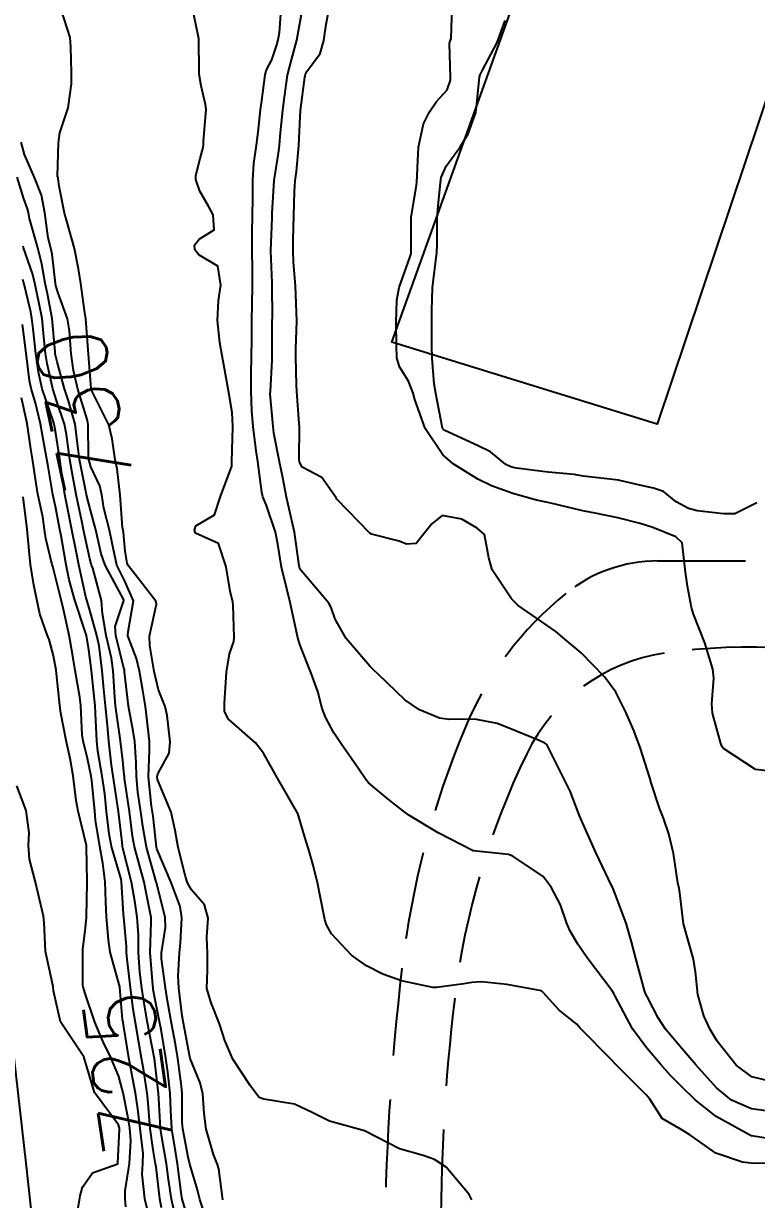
# Model space of a CAD drawing. Header units: metres. Extents: x 298520 to 308411, y 7433745 to 7450750.
# Drawn here: x 304879.1 to 304920.8, y 7439020.3 to 7439087.2 of the extents above; entities that cross this region are included whole.
import ezdxf
from ezdxf.enums import TextEntityAlignment as Align

# ---------------------------------------------------------------- set-up
doc = ezdxf.new("R2010")
doc.units = ezdxf.units.M
doc.header["$LTSCALE"] = 10
doc.linetypes.add('DASHED', pattern=[0.75, 0.5, -0.25])
for name, color, linetype in [('Cotas', 45, 'Continuous'), ('Curvas de Nivel 1m', 11, 'Continuous'), ('Curvas de Nivel 5m', 15, 'Continuous'), ('Edificações', 30, 'Continuous'), ('Linha Férrea', 251, 'TRACKS'), ('Vias Secundárias', 230, 'DASHED')]:
    doc.layers.add(name, color=color, linetype=linetype)
doc.styles.add('Style-STANDARD', font='STANDARD.shx')
doc.linetypes.add('TRACKS', pattern='A,0.15,[130,ltypeshp.shx,S=0.25,R=0,X=0,Y=0],0.15', length=0.3)

msp = doc.modelspace()

# ---------------------------------------------------------------- linework, layer by layer
at = {"layer": 'Curvas de Nivel 1m', "flags": 128}
for points, elevation in [([(304904.567, 7439020.32), (304904.417, 7439020.625), (304903.112, 7439022.183), (304902.439, 7439022.622), (304901.793, 7439022.847), (304900.448, 7439023.223), (304898.463, 7439024.24), (304896.468, 7439024.799), (304895.496, 7439025.298), (304894.478, 7439025.763), (304892.737, 7439026.051), (304892.481, 7439026.15), (304892.345, 7439026.311), (304891.97, 7439026.834), (304890.975, 7439028.325), (304890.519, 7439029.387), (304890.224, 7439030.335), (304889.735, 7439031.533), (304889.49, 7439032.346), (304889.531, 7439033.383), (304889.532, 7439034.346), (304889.507, 7439035.261), (304889.568, 7439036.346), (304889.373, 7439037.111), (304888.619, 7439037.953), (304888.393, 7439038.362), (304888.277, 7439038.715), (304887.864, 7439040.368), (304887.694, 7439041.339), (304887.461, 7439042.372), (304886.701, 7439044.233), (304886.681, 7439044.38), (304886.705, 7439044.558), (304887.36, 7439045.73), (304887.408, 7439046.373), (304887.235, 7439047.878), (304887.122, 7439048.376), (304886.757, 7439049.341), (304886.505, 7439050.384), (304886.252, 7439051.853), (304886.231, 7439052.388), (304886.636, 7439054.208), (304886.589, 7439054.383), (304885.684, 7439055.543), (304885.026, 7439056.407), (304884.969, 7439056.533), (304884.851, 7439057.227), (304884.757, 7439058.297), (304884.737, 7439058.402), (304884.708, 7439058.56), (304884.568, 7439060.405), (304884.396, 7439061.895), (304884.284, 7439062.409), (304884.119, 7439063.606), (304883.93, 7439064.415), (304882.962, 7439066.337), (304882.926, 7439066.43), (304882.915, 7439066.479), (304882.768, 7439068.432), (304882.752, 7439068.666), (304882.611, 7439070.434), (304882.546, 7439070.906), (304882.325, 7439072.437), (304882.206, 7439073.274), (304881.975, 7439074.441), (304881.531, 7439075.99), (304881.4, 7439076.447), (304881.098, 7439077.973), (304881.049, 7439078.397), (304881.038, 7439078.451), (304881.002, 7439078.554), (304881.06, 7439080.451), (304881.139, 7439081.009), (304881.504, 7439082.092), (304881.614, 7439082.445), (304881.806, 7439083.804), (304881.795, 7439084.444), (304881.759, 7439085.88), (304881.725, 7439086.445), (304881.219, 7439088.031)], 731), ([(304922.005, 7439022.391), (304920.439, 7439022.408), (304919.964, 7439022.461), (304918.448, 7439022.982), (304916.97, 7439024.015), (304916.466, 7439024.321), (304915.388, 7439024.952), (304914.687, 7439026.047), (304914.606, 7439026.17), (304914.485, 7439026.299), (304912.721, 7439028.068), (304912.506, 7439028.294), (304910.726, 7439030.097), (304910.637, 7439030.201), (304910.535, 7439030.315), (304909.544, 7439031.106), (304908.628, 7439032.119), (304908.554, 7439032.189), (304908.438, 7439032.237), (304906.559, 7439032.565), (304905.12, 7439032.72), (304904.561, 7439032.685), (304904.121, 7439032.613), (304902.556, 7439032.4), (304902.352, 7439032.396), (304900.562, 7439032.786), (304899.509, 7439033.168), (304898.574, 7439033.629), (304897.727, 7439034.249), (304896.595, 7439035.456), (304896.306, 7439035.97), (304896.214, 7439036.266), (304895.943, 7439037.596), (304895.81, 7439038.272), (304895.547, 7439039.368), (304895.282, 7439040.281), (304895.134, 7439040.759), (304894.673, 7439042.29), (304893.514, 7439044.302), (304892.717, 7439045.731), (304892.258, 7439046.315), (304890.736, 7439047.659), (304890.51, 7439048.103), (304890.493, 7439048.334), (304890.505, 7439048.576), (304890.617, 7439050.332), (304890.783, 7439051.381), (304891.029, 7439052.089), (304891.049, 7439052.327), (304890.988, 7439054.151), (304890.968, 7439054.328), (304890.822, 7439054.937), (304890.594, 7439056.334), (304890.167, 7439057.651), (304888.862, 7439058.245), (304888.809, 7439058.361), (304888.802, 7439058.423), (304888.867, 7439058.654), (304889.927, 7439059.295), (304890.268, 7439060.339), (304890.91, 7439062.051), (304890.926, 7439062.316), (304890.98, 7439064.282), (304890.984, 7439064.329), (304890.945, 7439065.105), (304890.725, 7439066.334), (304890.461, 7439067.821), (304890.376, 7439068.339), (304890.24, 7439069.096), (304890.103, 7439070.344), (304890.159, 7439071.478), (304890.285, 7439072.341), (304890.127, 7439073.427), (304889.05, 7439074.068), (304888.817, 7439074.362), (304888.797, 7439074.623), (304889.062, 7439074.963), (304889.92, 7439075.497), (304889.865, 7439076.348), (304889.589, 7439076.853), (304889.096, 7439077.697), (304888.88, 7439078.362), (304888.877, 7439078.592), (304889.121, 7439079.564), (304889.298, 7439080.19), (304889.299, 7439080.358), (304889.301, 7439080.524), (304889.462, 7439082.355), (304889.43, 7439082.63), (304889.166, 7439083.683), (304889.063, 7439084.361), (304889.058, 7439084.478), (304889.034, 7439086.362), (304889.009, 7439086.558), (304888.622, 7439088.366)], 732), ([(304922.458, 7439023.635), (304920.482, 7439023.96), (304920.463, 7439023.964), (304920.424, 7439023.98), (304918.473, 7439025.058), (304917.272, 7439026.012), (304916.49, 7439026.765), (304915.865, 7439027.398), (304915.306, 7439028.038), (304914.516, 7439028.951), (304913.697, 7439030.058), (304912.713, 7439031.907), (304912.637, 7439032.069), (304912.555, 7439032.205), (304911.127, 7439034.085), (304910.591, 7439034.867), (304910.137, 7439035.636), (304909.955, 7439036.1), (304909.603, 7439037.095), (304909.089, 7439038.113), (304908.632, 7439038.709), (304906.907, 7439039.88), (304906.65, 7439039.96), (304904.653, 7439040.17), (304902.663, 7439041.202), (304900.982, 7439042.207), (304900.676, 7439042.424), (304899.802, 7439043.108), (304898.7, 7439044.043), (304898.532, 7439044.242), (304898.136, 7439044.818), (304897.135, 7439046.256), (304896.729, 7439046.882), (304896.251, 7439047.78), (304896.066, 7439048.27), (304895.802, 7439049.23), (304895.435, 7439050.28), (304895.249, 7439050.754), (304894.789, 7439051.906), (304894.666, 7439052.291), (304894.629, 7439052.457), (304894.235, 7439054.296), (304894.053, 7439055.069), (304893.75, 7439056.301), (304893.537, 7439057.623), (304893.402, 7439058.305), (304892.885, 7439059.814), (304892.691, 7439060.312), (304892.625, 7439060.583), (304892.389, 7439062.315), (304892.31, 7439062.925), (304892.129, 7439064.318), (304892.057, 7439065.209), (304892.015, 7439066.319), (304892.018, 7439067.274), (304892.045, 7439068.319), (304892.056, 7439069.26), (304892.063, 7439070.319), (304892.078, 7439071.264), (304892.096, 7439072.319), (304892.093, 7439073.269), (304892.067, 7439074.32), (304892.072, 7439075.315), (304892.099, 7439076.32), (304892.111, 7439077.302), (304892.113, 7439078.32), (304892.173, 7439079.263), (304892.314, 7439080.318), (304892.409, 7439081.049), (304892.554, 7439082.316), (304892.618, 7439082.855), (304892.815, 7439084.314), (304892.9, 7439084.59), (304893.186, 7439085.173), (304893.487, 7439086.017), (304893.563, 7439086.305), (304893.633, 7439086.729), (304893.749, 7439088.302)], 733), ([(304921.832, 7439025.315), (304920.478, 7439025.496), (304919.345, 7439025.991), (304918.49, 7439026.701), (304917.312, 7439028.012), (304916.517, 7439028.934), (304915.587, 7439030.034), (304915.172, 7439030.674), (304914.551, 7439031.852), (304914.452, 7439032.051), (304914.385, 7439032.223), (304913.888, 7439034.057), (304913.654, 7439034.998), (304913.347, 7439036.063), (304912.622, 7439037.983), (304912.581, 7439038.07), (304912.528, 7439038.168), (304911.621, 7439040.08), (304910.767, 7439041.994), (304910.723, 7439042.089), (304910.674, 7439042.22), (304910.154, 7439043.565), (304909.896, 7439044.102), (304909.037, 7439045.797), (304908.888, 7439046.118), (304908.826, 7439046.221), (304908.725, 7439046.304), (304908.396, 7439046.454), (304906.733, 7439047.141), (304906.006, 7439047.422), (304904.738, 7439047.672), (304903.275, 7439047.648), (304902.738, 7439047.73), (304901.596, 7439048.201), (304900.751, 7439048.767), (304899.233, 7439050.233), (304898.997, 7439050.459), (304898.777, 7439050.672), (304897.414, 7439052.254), (304896.804, 7439053.36), (304896.572, 7439054.025), (304896.433, 7439054.266), (304894.841, 7439056.141), (304894.773, 7439056.291), (304894.755, 7439056.38), (304894.474, 7439058.294), (304894.366, 7439058.8), (304894.036, 7439060.299), (304893.819, 7439061.386), (304893.627, 7439062.303), (304893.307, 7439063.928), (304893.262, 7439064.307), (304893.108, 7439066.161), (304893.109, 7439066.309), (304893.21, 7439068.079), (304893.216, 7439068.308), (304893.222, 7439070.096), (304893.222, 7439070.308), (304893.223, 7439070.515), (304893.222, 7439072.307), (304893.217, 7439072.489), (304893.146, 7439074.309), (304893.21, 7439076.179), (304893.218, 7439076.308), (304893.218, 7439076.442), (304893.333, 7439078.307), (304893.573, 7439079.856), (304893.631, 7439080.303), (304893.668, 7439080.832), (304893.826, 7439082.3), (304893.913, 7439083.052), (304894.09, 7439084.296), (304894.309, 7439085.17), (304894.623, 7439086.289), (304894.912, 7439087.977)], 734), ([(304922.011, 7439044.649), (304920.705, 7439044.81), (304918.883, 7439045.998), (304918.812, 7439046.087), (304918.726, 7439046.282), (304918.258, 7439048.005), (304918.211, 7439048.545), (304918.324, 7439050.004), (304918.274, 7439050.509), (304917.816, 7439052.01), (304917.179, 7439053.646), (304917.056, 7439054.018), (304916.831, 7439055.226), (304916.717, 7439056.022), (304916.522, 7439057.687), (304916.174, 7439058.03), (304914.871, 7439058.572), (304914.135, 7439058.796), (304912.879, 7439059.116), (304911.584, 7439059.382), (304910.884, 7439059.523), (304909.061, 7439059.947), (304908.891, 7439059.99), (304908.239, 7439060.127), (304906.896, 7439060.491), (304905.688, 7439060.945), (304904.904, 7439061.317), (304903.498, 7439062.184), (304902.918, 7439062.709), (304901.906, 7439064.2), (304901.323, 7439065.84), (304901.233, 7439066.207), (304900.97, 7439066.889), (304900.458, 7439067.698), (304900.309, 7439068.22), (304900.284, 7439068.93), (304900.265, 7439070.221), (304900.311, 7439071.506), (304900.441, 7439072.219), (304901.05, 7439073.928), (304901.114, 7439074.148), (304901.125, 7439074.209), (304901.113, 7439076.179), (304901.115, 7439076.21), (304901.411, 7439077.896), (304901.44, 7439078.207), (304901.508, 7439079.825), (304901.531, 7439080.206), (304901.819, 7439081.531), (304902.164, 7439082.2), (304902.552, 7439082.803), (304903.166, 7439083.466), (304903.346, 7439084.013), (304903.359, 7439084.188), (304903.299, 7439086.091), (304903.318, 7439086.189), (304903.399, 7439086.381), (304903.458, 7439088.186)], 736), ([(304920.772, 7439059.972), (304919.523, 7439059.351), (304918.883, 7439059.347), (304917.386, 7439059.514), (304916.887, 7439059.644), (304916.191, 7439060.031), (304915.474, 7439060.616), (304914.9, 7439060.802), (304913.955, 7439061.007), (304912.905, 7439061.257), (304911.584, 7439061.405), (304910.907, 7439061.495), (304910.383, 7439061.573), (304908.909, 7439061.719), (304907.113, 7439061.936), (304906.911, 7439061.98), (304906.788, 7439062.018), (304906.505, 7439062.146), (304905.628, 7439062.867), (304904.923, 7439063.212), (304903.032, 7439064.089), (304902.933, 7439064.166), (304902.913, 7439064.19), (304902.905, 7439064.219), (304902.518, 7439066.194), (304902.425, 7439066.739), (304902.304, 7439068.197), (304902.286, 7439068.904), (304902.295, 7439070.197), (304902.299, 7439070.918), (304902.329, 7439072.197), (304902.401, 7439072.834), (304902.575, 7439074.195), (304902.59, 7439074.665), (304902.596, 7439076.195), (304902.63, 7439076.652), (304902.781, 7439078.193), (304902.83, 7439078.47), (304903.117, 7439079.115), (304903.571, 7439079.741), (304903.894, 7439080.182), (304904.366, 7439080.952), (304904.789, 7439082.174), (304904.842, 7439082.487), (304905.012, 7439084.172), (304905.042, 7439084.305), (304905.179, 7439084.586), (304906.001, 7439086.158), (304906.47, 7439087.406)], 737), ([(304889.448, 7439019.293), (304889.099, 7439020.35), (304888.962, 7439020.896), (304888.537, 7439022.358), (304888.439, 7439022.748), (304888.124, 7439024.363), (304888.096, 7439024.735), (304888.09, 7439026.364), (304888.058, 7439026.794), (304887.843, 7439028.367), (304887.711, 7439029.172), (304887.495, 7439030.37), (304887.27, 7439031.648), (304887.155, 7439032.374), (304886.924, 7439034.031), (304886.923, 7439034.377), (304887.153, 7439035.819), (304887.136, 7439036.375), (304886.637, 7439038.366), (304886.623, 7439038.404), (304886.06, 7439040.389), (304885.853, 7439041.58), (304885.751, 7439042.394), (304885.577, 7439043.509), (304885.49, 7439044.398), (304885.477, 7439045.165), (304885.404, 7439046.4), (304885.314, 7439046.986), (304885.052, 7439048.405), (304884.822, 7439050.36), (304884.815, 7439050.409), (304884.807, 7439050.443), (304884.774, 7439050.561), (304884.315, 7439052.415), (304884.281, 7439052.932), (304884.778, 7439054.41), (304884.769, 7439054.455), (304883.713, 7439056.421), (304883.496, 7439057.067), (304883.187, 7439058.425), (304882.88, 7439059.544), (304882.662, 7439060.432), (304882.602, 7439060.727), (304882.252, 7439062.437), (304882.156, 7439063.202), (304882.003, 7439064.439), (304881.627, 7439065.769), (304881.405, 7439066.446), (304880.978, 7439067.994), (304880.894, 7439068.363), (304880.879, 7439068.452), (304880.87, 7439068.566), (304880.699, 7439070.455), (304880.431, 7439071.863), (304880.312, 7439072.461), (304880.121, 7439073.541), (304879.879, 7439074.468), (304879.41, 7439076.142), (304879.353, 7439076.476), (304879.303, 7439076.694), (304879.091, 7439077.257), (304878.711, 7439078.484)], 729), ([(304888.398, 7439019.357), (304888.104, 7439020.363), (304888.036, 7439020.745), (304887.834, 7439022.366), (304887.714, 7439023.097), (304887.513, 7439024.369), (304887.442, 7439025.401), (304887.404, 7439026.371), (304887.287, 7439027.58), (304887.174, 7439028.373), (304886.895, 7439030.008), (304886.825, 7439030.377), (304886.547, 7439031.804), (304886.453, 7439032.283), (304886.44, 7439032.382), (304886.423, 7439032.514), (304886.277, 7439034.385), (304886.34, 7439036.124), (304886.325, 7439036.384), (304886.038, 7439037.809), (304885.926, 7439038.39), (304885.674, 7439039.358), (304885.386, 7439040.399), (304885.277, 7439041.018), (304885.103, 7439042.404), (304884.815, 7439044.295), (304884.807, 7439044.408), (304884.799, 7439044.504), (304884.712, 7439045.307), (304884.591, 7439046.411), (304884.572, 7439046.564), (304884.305, 7439048.414), (304884.256, 7439048.909), (304884.166, 7439050.416), (304884.068, 7439051.13), (304883.775, 7439052.42), (304883.57, 7439053.657), (304883.503, 7439054.423), (304883.012, 7439056.256), (304882.935, 7439056.429), (304882.913, 7439056.498), (304882.847, 7439056.79), (304882.49, 7439058.434), (304882.382, 7439058.923), (304882.061, 7439060.438), (304881.874, 7439061.469), (304881.705, 7439062.442), (304881.509, 7439063.863), (304881.401, 7439064.445), (304880.953, 7439065.789), (304880.737, 7439066.453), (304880.412, 7439067.893), (304880.326, 7439068.46), (304880.254, 7439069.201), (304880.124, 7439070.463), (304879.947, 7439071.391), (304879.715, 7439072.47), (304879.582, 7439073.016), (304879.08, 7439074.48), (304879.054, 7439074.562)], 728), ([(304887.818, 7439018.94), (304887.489, 7439020.369), (304887.321, 7439021.473), (304887.2, 7439022.372), (304886.933, 7439023.898), (304886.869, 7439024.376), (304886.775, 7439026.082), (304886.752, 7439026.377), (304886.516, 7439028.366), (304886.504, 7439028.44), (304886.131, 7439030.386), (304885.891, 7439031.735), (304885.801, 7439032.391), (304885.691, 7439033.268), (304885.604, 7439034.395), (304885.602, 7439035.404), (304885.529, 7439036.396), (304885.418, 7439037.205), (304885.222, 7439038.401), (304884.728, 7439040.333), (304884.709, 7439040.409), (304884.698, 7439040.454), (304884.657, 7439040.826), (304884.467, 7439042.412), (304884.435, 7439042.654), (304884.166, 7439044.415), (304884.069, 7439045.057), (304883.928, 7439046.418), (304883.854, 7439047.296), (304883.729, 7439048.42), (304883.614, 7439049.568), (304883.545, 7439050.422), (304883.366, 7439051.845), (304883.243, 7439052.426), (304882.809, 7439053.994), (304882.675, 7439054.431), (304882.621, 7439054.627), (304882.226, 7439056.436), (304882.064, 7439057.224), (304881.822, 7439058.44), (304881.551, 7439059.775), (304881.428, 7439060.445), (304881.182, 7439062.175), (304881.14, 7439062.448), (304880.926, 7439063.796), (304880.828, 7439064.348), (304880.808, 7439064.452), (304880.76, 7439064.628), (304880.142, 7439066.462), (304879.918, 7439067.411), (304879.771, 7439068.468), (304879.618, 7439069.857), (304879.545, 7439070.472), (304879.461, 7439070.917), (304879.091, 7439072.479), (304879.077, 7439072.523), (304879.035, 7439072.678)], 727), ([(304886.91, 7439019.87), (304886.828, 7439020.376), (304886.611, 7439022.198), (304886.586, 7439022.378), (304886.445, 7439023.175), (304886.282, 7439024.383), (304886.144, 7439026.049), (304886.109, 7439026.386), (304885.891, 7439027.783), (304885.791, 7439028.391), (304885.639, 7439029.27), (304885.434, 7439030.396), (304885.312, 7439031.169), (304885.164, 7439032.401), (304884.964, 7439034.017), (304884.933, 7439034.405), (304884.922, 7439034.74), (304884.771, 7439036.407), (304884.76, 7439036.564), (304884.65, 7439038.41), (304884.625, 7439038.555), (304884.078, 7439040.416), (304883.944, 7439041.134), (304883.799, 7439042.419), (304883.689, 7439043.419), (304883.537, 7439044.422), (304883.296, 7439045.845), (304883.235, 7439046.425), (304883.171, 7439047.994), (304883.14, 7439048.426), (304882.957, 7439050.241), (304882.939, 7439050.428), (304882.785, 7439051.612), (304882.646, 7439052.431), (304882.584, 7439052.643), (304881.982, 7439054.438), (304881.674, 7439055.598), (304881.504, 7439056.443), (304881.209, 7439058.097), (304881.142, 7439058.447), (304880.883, 7439059.77), (304880.748, 7439060.452), (304880.48, 7439062.028), (304880.404, 7439062.458), (304880.172, 7439063.708), (304880.04, 7439064.463), (304879.757, 7439065.661), (304879.51, 7439066.472), (304879.414, 7439066.92), (304879.22, 7439068.476), (304879.007, 7439070.11)], 726), ([(304884.888, 7439019.92), (304884.846, 7439020.404), (304884.846, 7439020.832), (304885.1, 7439022.4), (304885.171, 7439023.68), (304885.115, 7439024.4), (304885.032, 7439024.965), (304884.733, 7439026.406), (304884.689, 7439026.611), (304884.492, 7439027.345), (304884.044, 7439028.415), (304883.578, 7439029.358), (304883.136, 7439030.424), (304882.55, 7439032.111), (304882.457, 7439032.431), (304882.442, 7439032.544), (304882.441, 7439034.431), (304882.451, 7439034.564), (304882.597, 7439035.803), (304882.648, 7439036.384), (304882.651, 7439036.43), (304882.695, 7439038.357), (304882.697, 7439038.429), (304882.663, 7439040.42), (304882.653, 7439040.476), (304882.179, 7439042.435), (304882.074, 7439043.044), (304881.889, 7439044.438), (304881.718, 7439045.435), (304881.498, 7439046.442), (304881.185, 7439047.999), (304881.128, 7439048.446), (304880.951, 7439050.268), (304880.93, 7439050.448), (304880.781, 7439051.275), (304880.523, 7439052.187), (304880.411, 7439052.456), (304880.003, 7439053.66), (304879.824, 7439054.465), (304879.656, 7439055.292), (304879.465, 7439056.471), (304879.405, 7439057.029), (304879.278, 7439058.474), (304879.055, 7439060.313)], 724), ([(304882.017, 7439018.805), (304882.268, 7439020.431), (304882.294, 7439020.552), (304882.419, 7439021.049), (304882.991, 7439021.861), (304884.433, 7439022.378), (304884.442, 7439022.41), (304884.526, 7439024.345), (304884.524, 7439024.409), (304884.515, 7439024.461), (304884.465, 7439024.599), (304883.106, 7439026.424), (304882.529, 7439028.404), (304882.518, 7439028.43), (304882.503, 7439028.455), (304881.172, 7439030.444), (304880.78, 7439032.218), (304880.758, 7439032.448), (304880.566, 7439033.324), (304880.325, 7439034.454), (304880.241, 7439036.097), (304880.206, 7439036.456), (304879.912, 7439037.757), (304879.728, 7439038.463), (304879.412, 7439039.697), (304879.35, 7439040.47), (304879.395, 7439041.204), (304879.219, 7439042.472), (304878.694, 7439043.874)], 723)]:
    msp.add_lwpolyline(points, dxfattribs=dict(at, elevation=elevation))
at = {"layer": 'Curvas de Nivel 5m', "flags": 128}
for points, elevation in [([(304921.593, 7439027.062), (304920.496, 7439027.318), (304919.594, 7439027.989), (304918.523, 7439029.351), (304918.124, 7439030.004), (304917.761, 7439030.788), (304917.427, 7439032.011), (304917.292, 7439033.293), (304917.174, 7439034.014), (304916.603, 7439036.02), (304916.392, 7439037.795), (304916.354, 7439038.024), (304916.29, 7439038.363), (304916.035, 7439040.029), (304915.778, 7439041.147), (304915.46, 7439042.038), (304915.242, 7439042.605), (304914.775, 7439044.049), (304914.697, 7439044.325), (304914.151, 7439046.056), (304913.777, 7439047.015), (304913.325, 7439048.064), (304912.76, 7439049.194), (304912.115, 7439050.077), (304910.786, 7439051.44), (304910.432, 7439051.738), (304909.981, 7439052.102), (304909.342, 7439052.656), (304908.802, 7439053.037), (304907.206, 7439054.136), (304906.818, 7439054.502), (304905.725, 7439056.157), (304905.526, 7439056.836), (304905.28, 7439058.164), (304904.868, 7439058.525), (304904.006, 7439059.049), (304902.879, 7439059.257), (304902.298, 7439058.769), (304901.846, 7439058.2), (304901.406, 7439057.656), (304900.857, 7439057.616), (304900.438, 7439057.796), (304898.862, 7439058.193), (304898.773, 7439058.241), (304896.892, 7439060.179), (304896.846, 7439060.261), (304896.039, 7439061.408), (304894.91, 7439061.997), (304894.775, 7439062.291), (304894.755, 7439062.451), (304894.76, 7439064.292), (304894.754, 7439064.473), (304894.613, 7439066.294), (304894.599, 7439066.661), (304894.55, 7439068.294), (304894.558, 7439068.726), (304894.614, 7439070.294), (304894.567, 7439071.825), (304894.538, 7439072.287), (304894.426, 7439073.669), (304894.4, 7439074.29), (304894.41, 7439074.942), (304894.449, 7439076.29), (304894.481, 7439077.673), (304894.52, 7439078.289), (304894.588, 7439078.81), (304894.735, 7439080.286), (304894.797, 7439081.933), (304894.827, 7439082.285), (304895.07, 7439084.179), (304895.085, 7439084.281), (304895.103, 7439084.352), (304895.176, 7439084.496), (304895.937, 7439085.527), (304896.144, 7439086.271), (304896.278, 7439087.204), (304896.502, 7439088.267)], 735), ([(304890.413, 7439020.33), (304890.177, 7439022.08), (304890.104, 7439022.335), (304889.883, 7439022.897), (304889.466, 7439024.345), (304889.352, 7439025.227), (304889.263, 7439026.348), (304889.116, 7439026.977), (304888.556, 7439028.359), (304888.506, 7439028.556), (304888.17, 7439030.364), (304888.103, 7439030.798), (304887.908, 7439032.366), (304887.859, 7439033.071), (304887.935, 7439034.366), (304888.008, 7439034.946), (304888.082, 7439036.365), (304887.972, 7439037.003), (304887.472, 7439038.372), (304886.651, 7439040.281), (304886.627, 7439040.38), (304886.436, 7439042.149), (304886.404, 7439042.384), (304886.355, 7439042.708), (304886.178, 7439044.388), (304886.228, 7439045.897), (304886.235, 7439046.387), (304886.092, 7439047.745), (304886.002, 7439048.391), (304885.855, 7439049.295), (304885.667, 7439050.397), (304885.489, 7439051.109), (304885.012, 7439052.407), (304885.021, 7439052.633), (304885.32, 7439054.402), (304884.83, 7439055.519), (304884.381, 7439056.415), (304884.11, 7439057.666), (304883.96, 7439058.414), (304883.64, 7439059.66), (304883.528, 7439060.42), (304883.416, 7439060.94), (304882.909, 7439062.021), (304882.787, 7439062.431), (304882.771, 7439062.575), (304882.745, 7439064.432), (304882.709, 7439064.66), (304882.169, 7439066.438), (304881.909, 7439067.505), (304881.78, 7439068.442), (304881.694, 7439069.751), (304881.568, 7439070.444), (304881.028, 7439071.96), (304880.912, 7439072.332), (304880.892, 7439072.452), (304880.699, 7439074.105), (304880.622, 7439074.456), (304880.478, 7439075.042), (304880.28, 7439076.462), (304880.09, 7439077.463), (304879.689, 7439078.471), (304879.122, 7439079.783), (304878.93, 7439080.482)], 730), ([(304886.387, 7439018.654), (304885.979, 7439020.387), (304885.814, 7439021.776), (304885.862, 7439022.389), (304885.868, 7439022.962), (304885.706, 7439024.391), (304885.572, 7439025.492), (304885.433, 7439026.396), (304885.281, 7439027.189), (304885.062, 7439028.402), (304884.777, 7439030.159), (304884.735, 7439030.407), (304884.71, 7439030.582), (304884.558, 7439032.41), (304884.553, 7439032.445), (304884.001, 7439034.416), (304883.903, 7439035.104), (304883.797, 7439036.418), (304883.75, 7439037.28), (304883.708, 7439038.419), (304883.585, 7439039.474), (304883.41, 7439040.422), (304883.175, 7439041.918), (304883.126, 7439042.425), (304882.958, 7439044.169), (304882.925, 7439044.428), (304882.713, 7439045.433), (304882.462, 7439046.433), (304882.402, 7439046.757), (304882.324, 7439048.434), (304882.27, 7439048.915), (304882.016, 7439050.438), (304881.863, 7439051.359), (304881.666, 7439052.441), (304881.348, 7439053.904), (304881.214, 7439054.446), (304880.836, 7439055.96), (304880.73, 7439056.34), (304880.696, 7439056.452), (304880.349, 7439057.948), (304880.273, 7439058.459), (304880.167, 7439059.167), (304879.893, 7439060.465), (304879.746, 7439061.312), (304879.577, 7439062.47), (304879.493, 7439063.046), (304879.274, 7439064.475), (304878.955, 7439065.951)], 725)]:
    msp.add_lwpolyline(points, dxfattribs=dict(at, elevation=elevation))
at = {"layer": 'Edificações'}
msp.add_lwpolyline([(304944.359, 7439192.536), (304956.734, 7439188.416), (304915.111, 7439064.451), (304900.012, 7439069.111)], close=True, dxfattribs=at)
at = {"layer": 'Linha Férrea', "flags": 128}
msp.add_lwpolyline([(300390.138, 7445663.286), (300388.273, 7445642.587), (300386.702, 7445627.36), (300384.024, 7445601.103), (300380.705, 7445566.184), (300378.297, 7445539.758), (300376.765, 7445527.063), (300375.637, 7445515.991), (300374.016, 7445498.124), (300371.921, 7445476.07), (300370.867, 7445464.717), (300367.05, 7445423.378), (300366.151, 7445410.092), (300364.456, 7445389.564), (300363.356, 7445368.873), (300361.411, 7445330.058), (300361.37, 7445309.909), (300361.956, 7445290.446), (300362.489, 7445283.285), (300363.196, 7445273.278), (300363.774, 7445267.175), (300364.541, 7445259.854), (300365.757, 7445249.669), (300366.863, 7445242.832), (300368.084, 7445236.051, 0.005149), (300369.852, 7445226.786, 0.005718), (300370.927, 7445221.752), (300372.786, 7445212.976), (300373.781, 7445208.605), (300378.071, 7445189.255), (300381.54, 7445175.422), (300383.821, 7445166.983), (300388.177, 7445152.269), (300392.62, 7445138.515), (300395.697, 7445129.291), (300398.949, 7445120.737), (300403.321, 7445109.86), (300408.622, 7445096.955), (300412.967, 7445087.049), (300416.9, 7445078.65), (300424.261, 7445063.163), (300426.442, 7445058.74), (300429.811, 7445052.008), (300433.474, 7445045.054), (300438.025, 7445036.97), (300443.964, 7445026.337), (300451.877, 7445013.502), (300463.377, 7444995.42), (300483.49, 7444965.252), (300499.728, 7444939.408), (300503.345, 7444933.672), (300509.142, 7444924.38), (300512.961, 7444918.022), (300518.286, 7444908.982), (300528.299, 7444889.97, -0.023407), (300540.427, 7444864.067), (300550.262, 7444840.33, -0.039243), (300570.773, 7444777.241), (300572.358, 7444771.008), (300576.221, 7444755.17), (300577.488, 7444749.736), (300583.766, 7444715.108), (300585.896, 7444701.144), (300587.83, 7444686.233), (300589.161, 7444673.008), (300590.54, 7444657.746), (300591.521, 7444638.25), (300592.353, 7444601.187), (300592.689, 7444589.316), (300592.956, 7444577.901), (300593.794, 7444557.292), (300596.531, 7444523.517), (300597.22, 7444513.713), (300599.692, 7444494.294), (300601.087, 7444483.901), (300603.953, 7444468.335), (300608.16, 7444446.981), (300614.274, 7444421.256), (300619.101, 7444406.308), (300628.307, 7444379.621), (300640.644, 7444346.078), (300647.105, 7444331.542), (300659.993, 7444305.217), (300680.042, 7444268.657), (300686, 7444259.946), (300693.153, 7444249.428), (300698.099, 7444242.353), (300702.714, 7444236.129), (300710.474, 7444225.638), (300720.904, 7444212.821), (300726.111, 7444206.417), (300736.271, 7444194.678), (300741.644, 7444188.725), (300747.554, 7444182.182), (300756.16, 7444173.468), (300765.566, 7444164.257), (300789.533, 7444142.248), (300797.636, 7444135.349), (300814.361, 7444121.448), (300829.569, 7444109.496), (300847.172, 7444095.642), (300860.237, 7444085.502), (300875.814, 7444073.454), (300887.627, 7444063.926), (300902.177, 7444052.118), (300910.849, 7444045.268), (300919.246, 7444038.444), (300930.491, 7444029.453), (300940.519, 7444021.366), (300959.031, 7444006.524), (300967.117, 7444000.123), (300992.604, 7443980.766), (301008.105, 7443968.778), (301017.689, 7443961.414), (301027.955, 7443953.3), (301035.346, 7443946.69), (301044.565, 7443938.305), (301049.995, 7443933.256), (301056.168, 7443926.919), (301062.82, 7443920.1), (301069.616, 7443912.788), (301072.591, 7443909.571), (301078.11, 7443903.232), (301085.691, 7443893.884), (301092.219, 7443885.856), (301102.629, 7443872.213), (301109.299, 7443863.194), (301115.618, 7443854.24), (301119.663, 7443848.425), (301126.174, 7443838.618), (301134.279, 7443825.946), (301139.06, 7443817.901), (301147.655, 7443803.047), (301153.774, 7443791.347), (301163.721, 7443770.989), (301172.319, 7443750.713), (301173.014, 7443749.072), (301175.193, 7443743.051), (301178.06, 7443735.227, -0.013113), (301181.782, 7443724.182, 0.006961), (301185.055, 7443714.061, -0.02185), (301187.463, 7443705.778, 0.009367), (301189.429, 7443698.327, -0.011026), (301192.107, 7443688.042, -0.010749), (301193.431, 7443681.862), (301195.242, 7443673.124), (301196.848, 7443665.341, -0.017341), (301198.502, 7443655.633, -0.002404), (301198.816, 7443653.214), (301199.742, 7443646.873), (301200.49, 7443641.984), (301201.379, 7443633.382), (301202.4, 7443624.157), (301203.573, 7443607.689), (301204.134, 7443595.881), (301204.412, 7443584.69), (301204.419, 7443571.805), (301203.755, 7443555.788), (301203.295, 7443544.851), (301202.72, 7443536.545), (301201.957, 7443528.009), (301200.8, 7443517.51), (301199.306, 7443507.417, -0.002796), (301197.294, 7443494.324, -0.002765), (301195.784, 7443485.174), (301193.354, 7443471.997), (301189.033, 7443446.948), (301185.026, 7443429.323), (301183.448, 7443420.43), (301179.58, 7443403.262), (301176.302, 7443387.183), (301174.512, 7443379.085), (301172.721, 7443370.927), (301171.22, 7443363.766), (301169.45, 7443355.32), (301167.054, 7443343.894), (301165.057, 7443333.497), (301163.797, 7443327.469), (301162.097, 7443317.394), (301160.999, 7443311.102), (301160.544, 7443307.938, 0.00872), (301159.071, 7443298.714, 0.011025), (301157.814, 7443288.178, 0.003327), (301156.489, 7443273.516, 0.014016), (301155.891, 7443262.727), (301155.69, 7443255.375), (301155.735, 7443249.619), (301155.689, 7443248.229), (301155.565, 7443237.914), (301156.067, 7443225.129), (301156.814, 7443212.975), (301157.727, 7443203.385), (301159.013, 7443193.365), (301160.984, 7443179.581), (301165.411, 7443158.878, 0.021046), (301168.604, 7443146.517, -0.008153), (301171.029, 7443138.04, 0.024783), (301177.229, 7443118.803), (301181.778, 7443106.699), (301187.296, 7443093.239), (301191.924, 7443083.104), (301195.719, 7443075.36), (301200.618, 7443065.468), (301205.079, 7443056.938), (301209.98, 7443047.995), (301214.776, 7443040.202), (301218.392, 7443034.667, -0.013428), (301222.602, 7443027.828, 0.044384), (301225.541, 7443023.655), (301235.036, 7443010.4), (301244.914, 7442997.799), (301254.24, 7442986.576), (301264.539, 7442975.476), (301270.858, 7442968.771), (301281.102, 7442958.334), (301293.801, 7442946.487), (301301.054, 7442939.926), (301310.555, 7442931.611), (301316.915, 7442925.85), (301331.976, 7442913.196), (301344.028, 7442903.03), (301355.945, 7442893.119), (301370.444, 7442881.2), (301382.876, 7442870.936), (301394.482, 7442860.952), (301410.14, 7442848.053), (301424.737, 7442835.715), (301434.187, 7442827.875), (301451.03, 7442813.917), (301472.216, 7442796.411), (301493.728, 7442778.119), (301508.638, 7442766.497), (301530.095, 7442748.912), (301545.197, 7442736.132), (301557.154, 7442726.112), (301573.074, 7442712.546), (301600.32, 7442690.328), (301616.06, 7442676.856), (301626.898, 7442667.653), (301635.865, 7442659.561), (301644.72, 7442651.625), (301650.672, 7442645.857), (301658.362, 7442638.39), (301667.416, 7442629.171), (301677.318, 7442618.212), (301684.208, 7442610.331), (301685.559, 7442608.461), (301692.227, 7442599.947), (301697.482, 7442593.686), (301703.245, 7442585.579), (301711.963, 7442572.995), (301716.867, 7442565.205), (301722.791, 7442554.651), (301727.971, 7442544.999), (301731.882, 7442537.582), (301735.879, 7442529.499, -0.007359), (301738.319, 7442524.378, -0.01023), (301742.497, 7442514.75), (301747.097, 7442503.504), (301750.663, 7442493.898), (301756.217, 7442477.378), (301760.577, 7442462.537, -0.018582), (301762.374, 7442455.456, 0.018559), (301763.713, 7442450.179, -0.032128), (301766.18, 7442439.218, 0.00807), (301768.86, 7442423.908, -0.026744), (301771.378, 7442405.502), (301772.288, 7442397.725), (301772.796, 7442394.337), (301773.443, 7442387.076), (301774.375, 7442375.736), (301775.395, 7442362.312), (301776.313, 7442348.412), (301778.671, 7442310.701), (301780.03, 7442290.943), (301780.836, 7442277.925), (301783.337, 7442249.214), (301783.72, 7442245.35), (301784.542, 7442239.459), (301785.643, 7442232.157, 0.002711), (301787.276, 7442221.703, 0.007075), (301789.189, 7442210.856, 0.007646), (301791.464, 7442199.861), (301793.373, 7442191.92), (301797.12, 7442178.155), (301800.102, 7442169.407, 0.009953), (301804.065, 7442158.499, -0.007621), (301807.359, 7442149.561, 0.022254), (301808.555, 7442146.587, -0.012351), (301809.491, 7442144.386, 0.032852), (301812.16, 7442138.762, -0.032294), (301813.045, 7442136.904), (301815.308, 7442131.84), (301815.993, 7442130.266), (301816.396, 7442129.196), (301819.556, 7442122.197), (301823.001, 7442115.494), (301830.584, 7442101.084), (301839.152, 7442085.664), (301843.496, 7442078.542), (301850.196, 7442067.554), (301858.693, 7442054.045), (301863.245, 7442047.588), (301867.173, 7442041.032), (301873.978, 7442030.324), (301883.717, 7442015.655), (301887.904, 7442008.992), (301891.38, 7442002.823), (301900.356, 7441988.728), (301907.318, 7441977.485), (301910.059, 7441973.421), (301914.277, 7441965.724), (301921.034, 7441954.575), (301924.537, 7441948.214), (301930.657, 7441937.174), (301934.957, 7441928.167), (301937.994, 7441921.882), (301947.13, 7441903.133), (301952.174, 7441892.061, -0.023638), (301956.957, 7441880.092, 0.025224), (301957.871, 7441877.825), (301959.8, 7441872.55, 0.006059), (301962.172, 7441866.298, -0.017887), (301964.384, 7441860.024), (301966.57, 7441854.123), (301970.479, 7441842.459), (301974.027, 7441831.897), (301975.747, 7441826.72), (301981.13, 7441810.704), (301983.836, 7441803.064), (301987.767, 7441790.303), (301994.569, 7441769.887), (301997.64, 7441761.364), (302001.324, 7441749.6), (302003.54, 7441742.399), (302008.624, 7441727.325), (302013.405, 7441713.393), (302021.033, 7441691.69), (302025.675, 7441680.444, 0.004558), (302036.175, 7441655.645, 0.015031), (302044.196, 7441638.594, -0.016219), (302046.093, 7441634.537), (302051.241, 7441624.381), (302058.506, 7441610.843), (302068.014, 7441594.737), (302072.244, 7441588.119, 0.003902), (302076.369, 7441581.772, 0.015009), (302081.064, 7441575.115, 0.005181), (302084.767, 7441570.291, -0.019038), (302087.165, 7441566.98, 0.020513), (302092.349, 7441559.869, 0.013181), (302101.292, 7441549.191, 0.015621), (302106.076, 7441544.106, -0.021065), (302109.748, 7441540.116), (302119.18, 7441530.403), (302127.461, 7441522.282, 0.027914), (302140.203, 7441511.111, 0.003217), (302152.97, 7441501.252, 0.010084), (302159.81, 7441496.255, 0.016172), (302187.278, 7441478.319, 0.012828), (302197.932, 7441472.213, 0.001147), (302209.593, 7441465.955, 0.024075), (302225.338, 7441458.502, 0.000758), (302237.209, 7441453.589, 0.02258), (302249.888, 7441449.022, -0.007144), (302260.202, 7441445.662, 0.026273), (302271.365, 7441442.493, -0.017883), (302275.798, 7441441.314, 0.024864), (302289.194, 7441437.952, 0.00374), (302314.611, 7441433.097), (302324.52, 7441431.585), (302350.97, 7441427.35), (302403.932, 7441419.889), (302450.892, 7441412.882), (302483.661, 7441407.686, -0.004506), (302494.443, 7441405.877, -0.012154), (302520.857, 7441400.534, -0.003738), (302540.978, 7441395.794, -0.038997), (302569.59, 7441386.414, -0.006183), (302604.635, 7441371.302, -0.023344), (302613.012, 7441367.087, 0.031556), (302616.049, 7441365.621), (302623.497, 7441361.581, 0.007396), (302626.721, 7441359.892, -0.011149), (302636.553, 7441354.651, -0.027477), (302643.547, 7441350.197, 0.020494), (302648.952, 7441346.647, -0.020985), (302658.468, 7441340.386, 0.001079), (302670.254, 7441331.94, -0.02025), (302681.249, 7441323.405, 0.015093), (302684.623, 7441320.728, -0.031227), (302694.524, 7441312.343, 0.007381), (302708.64, 7441299.183, -0.023713), (302718.351, 7441289.518, -0.006315), (302726.135, 7441280.78, 0.002995), (302732.608, 7441273.417, -0.009623), (302740.225, 7441264.516, -0.003497), (302746.152, 7441257.21, -0.02588), (302748.848, 7441253.456, 0.023508), (302751.725, 7441249.411), (302757.745, 7441240.911), (302763.999, 7441231.604), (302768.759, 7441224.332), (302776.387, 7441211.102), (302789.215, 7441186.977), (302789.398, 7441186.413), (302792.141, 7441180.315), (302793.519, 7441176.943), (302796.813, 7441169.678), (302798.73, 7441165.162), (302804.376, 7441151.724), (302810.073, 7441137.488), (302815.561, 7441123.937), (302819.287, 7441114.571), (302826.033, 7441097.709), (302835.334, 7441074.478), (302843.374, 7441054.189), (302850.455, 7441037.129), (302855.088, 7441026.21), (302862.479, 7441010.365), (302866.737, 7441001.347), (302873.579, 7440988.496), (302880.607, 7440975.393), (302888.417, 7440963.717), (302929.35, 7440908.296), (302936.421, 7440900.148), (302946.186, 7440890.114), (302958.976, 7440877.956), (302968.822, 7440869.595), (302974.145, 7440865.094), (302983.013, 7440858.609), (302986.532, 7440855.585), (302993.7, 7440850.586), (303005.311, 7440842.499), (303015.548, 7440836.106), (303042.516, 7440821.164), (303065.465, 7440810.025), (303077.903, 7440803.843), (303083.771, 7440800.936), (303100.45, 7440793.633), (303125.453, 7440782.944), (303190.996, 7440755.217), (303204.437, 7440749.568), (303224.036, 7440741.254), (303234.524, 7440736.691), (303246.956, 7440731.098), (303260.782, 7440724.189), (303270.203, 7440719.421), (303279.499, 7440714.371), (303293.739, 7440706.031, -0.021016), (303306.872, 7440697.579, 0.020679), (303309.837, 7440695.668, -0.035501), (303319.385, 7440689.106, 0.005105), (303327.313, 7440682.916, -0.008707), (303335.824, 7440676.172), (303350.291, 7440663.761), (303360.373, 7440654.438), (303368.259, 7440646.439), (303380.735, 7440632.925, -0.033063), (303399.658, 7440609.494, -0.002416), (303409.659, 7440595.137), (303430.522, 7440563.676), (303455.833, 7440523.89), (303473.505, 7440496.315, 0.019531), (303482.755, 7440483.053, -0.008367), (303490.714, 7440472.167, 0.008632), (303498.464, 7440461.579), (303504.46, 7440453.69), (303511.436, 7440445.064), (303516.734, 7440438.601), (303522.889, 7440431.556), (303533.869, 7440419.12), (303543.437, 7440409.135), (303554.993, 7440397.935), (303563.098, 7440390.603), (303569.28, 7440385.246), (303579.415, 7440377.018), (303587.726, 7440370.668), (303596.89, 7440363.935, 0.026852), (303606.773, 7440357.46, -0.020172), (303615.086, 7440352.172), (303624.896, 7440346.091), (303631.109, 7440342.401), (303640.301, 7440337.173), (303655.546, 7440328.908), (303669.757, 7440321.51), (303684.283, 7440313.905), (303697.365, 7440307.198), (303710.432, 7440300.686), (303726.149, 7440292.555), (303738.792, 7440285.632), (303753.96, 7440277.14), (303766.631, 7440269.592, -0.013582), (303778.228, 7440262.249, -0.001169), (303786.751, 7440256.494, 0.001876), (303796.931, 7440249.64), (303809.979, 7440240.216), (303831.512, 7440223.657), (303855.499, 7440203.134), (303884.46, 7440175.626), (303906.937, 7440152.642), (303924.059, 7440134.638), (303945.342, 7440112.856), (303963.845, 7440093.338), (303983.237, 7440073.189), (304003.821, 7440052.923), (304023.721, 7440035.3), (304046.577, 7440017.093), (304064.381, 7440004.904), (304083.581, 7439992.882), (304105.865, 7439980.727), (304124.384, 7439972.077), (304146.087, 7439962.652), (304179.407, 7439950.109), (304212.715, 7439938.65), (304240.716, 7439928.713), (304271.441, 7439918.26), (304292.98, 7439910.389), (304318.983, 7439899.435), (304341.084, 7439888.545), (304358.523, 7439878.475), (304379.111, 7439864.562), (304395.358, 7439852.093), (304410.846, 7439839.12), (304429.354, 7439821.374), (304445.345, 7439804.309), (304458.188, 7439788.955), (304470.844, 7439772.137), (304484.958, 7439751.718), (304491.87, 7439740.994), (304507.245, 7439716.378), (304528.665, 7439682.526), (304547.921, 7439651.44), (304562.775, 7439628.036), (304576.332, 7439606.449), (304595.509, 7439575.863), (304614.25, 7439546.414), (304635.238, 7439513.083), (304651.906, 7439486.654), (304667.711, 7439462.3), (304688.433, 7439429.68), (304704.679, 7439403.782), (304723.401, 7439375.012), (304744.275, 7439342.026), (304763.254, 7439312.222), (304782.333, 7439281.376), (304793.667, 7439262.406), (304802.258, 7439248.498), (304811.361, 7439232.941), (304824.241, 7439208.492), (304835.668, 7439183.57), (304845.632, 7439159.697), (304853.274, 7439138.143), (304857.912, 7439122.419), (304865.295, 7439098.454), (304870.192, 7439076.122), (304873.115, 7439060.988), (304877.751, 7439035.31), (304879.212, 7439022.418), (304880.932, 7439006.51), (304881.79, 7438985.928), (304882.479, 7438962.553), (304882.652, 7438939.075), (304882.566, 7438907.475), (304882.052, 7438878.369), (304881.793, 7438852.669), (304881.45, 7438817.581), (304881.277, 7438806.994), (304881.298, 7438781.452), (304882.263, 7438758.259), (304883.481, 7438741.466), (304886.389, 7438721.187), (304889.538, 7438701.68), (304892.779, 7438687.682), (304899.676, 7438661.767), (304905.55, 7438644.847), (304911.097, 7438630.759), (304918.162, 7438613.839), (304924.983, 7438599.932), (304935.976, 7438575.737), (304952.415, 7438541.329), (304964.003, 7438518.492), (304976.268, 7438494.056), (304984.107, 7438479.723), (304990.577, 7438468.669), (305001.66, 7438452.622), (305018.782, 7438425.459), (305033.689, 7438404.499), (305047.065, 7438386.512), (305064.273, 7438364.872), (305081.397, 7438342.132), (305081.705, 7438341.713), (305086.806, 7438335.639), (305097.004, 7438322.14), (305103.523, 7438312.971), (305109.34, 7438304.48), (305112.242, 7438299.881), (305119.736, 7438287.795), (305126.722, 7438274.587), (305136.609, 7438255.144), (305146.577, 7438231.464), (305156.539, 7438202.161), (305163.61, 7438174.992)], format="xyb", dxfattribs=at)
at = {"layer": 'Vias Secundárias'}
msp.add_lwpolyline([(304983.218, 7439122.959), (304981.116, 7439117.358, 0.133155), (304980.198, 7439107.653, 0.136486), (304984.256, 7439099.071, -0.325075), (304984.716, 7439093.645, -0.116404), (304980.967, 7439089.824, 0.021884), (304969.254, 7439081.692), (304943.233, 7439066.62, 0.040673), (304932.283, 7439059.026, -0.170277), (304926.009, 7439056.733, -0.003159), (304915.135, 7439056.661, 0.171461), (304909.919, 7439054.815, 0.124182), (304904.18, 7439047.174, 0.070344), (304900.594, 7439033.501, 0.027746), (304899.607, 7439017.243, 0.183161), (304904.436, 7439004.302, 0.130398), (304912.249, 7438999.049, 0.087279), (304928.734, 7438996.414), (305000.955, 7439000.351), (305081.938, 7439005.082)], format="xyb", dxfattribs=at)
at = {"layer": 'Vias Secundárias', "elevation": 731.095}
msp.add_lwpolyline([(305082.044, 7439008.005), (304971.243, 7439001.046), (304933.912, 7438999.204, -0.092805), (304917.514, 7439001.444, -0.14249), (304905.758, 7439009.556, -0.17014), (304902.815, 7439017.7, -0.032432), (304903.593, 7439031.787, -0.083533), (304907.692, 7439045.693, -0.24774), (304915.504, 7439051.409, -0.108439), (304929.472, 7439050.43, 0.036838), (304938.058, 7439048.578, 0.06287), (304956.503, 7439048.335), (304989.79, 7439050.918), (304999.703, 7439052.918), (305009.947, 7439053.015), (305019.778, 7439052.423), (305048.405, 7439054.444), (305076.147, 7439055.777)], format="xyb", dxfattribs=at)

# ---------------------------------------------------------------- texts
at = {"layer": 'Cotas', "style": 'Style-STANDARD'}
for s, rotation, p in [('730', 102.09155, (304882.495, 7439065.205, 730)), ('725', 98.20242, (304885.013, 7439027.549, 725))]:
    msp.add_text(s, height=4, rotation=rotation, dxfattribs=at).set_placement(p, align=Align.MIDDLE_CENTER)

doc.saveas('drawing.dxf')
